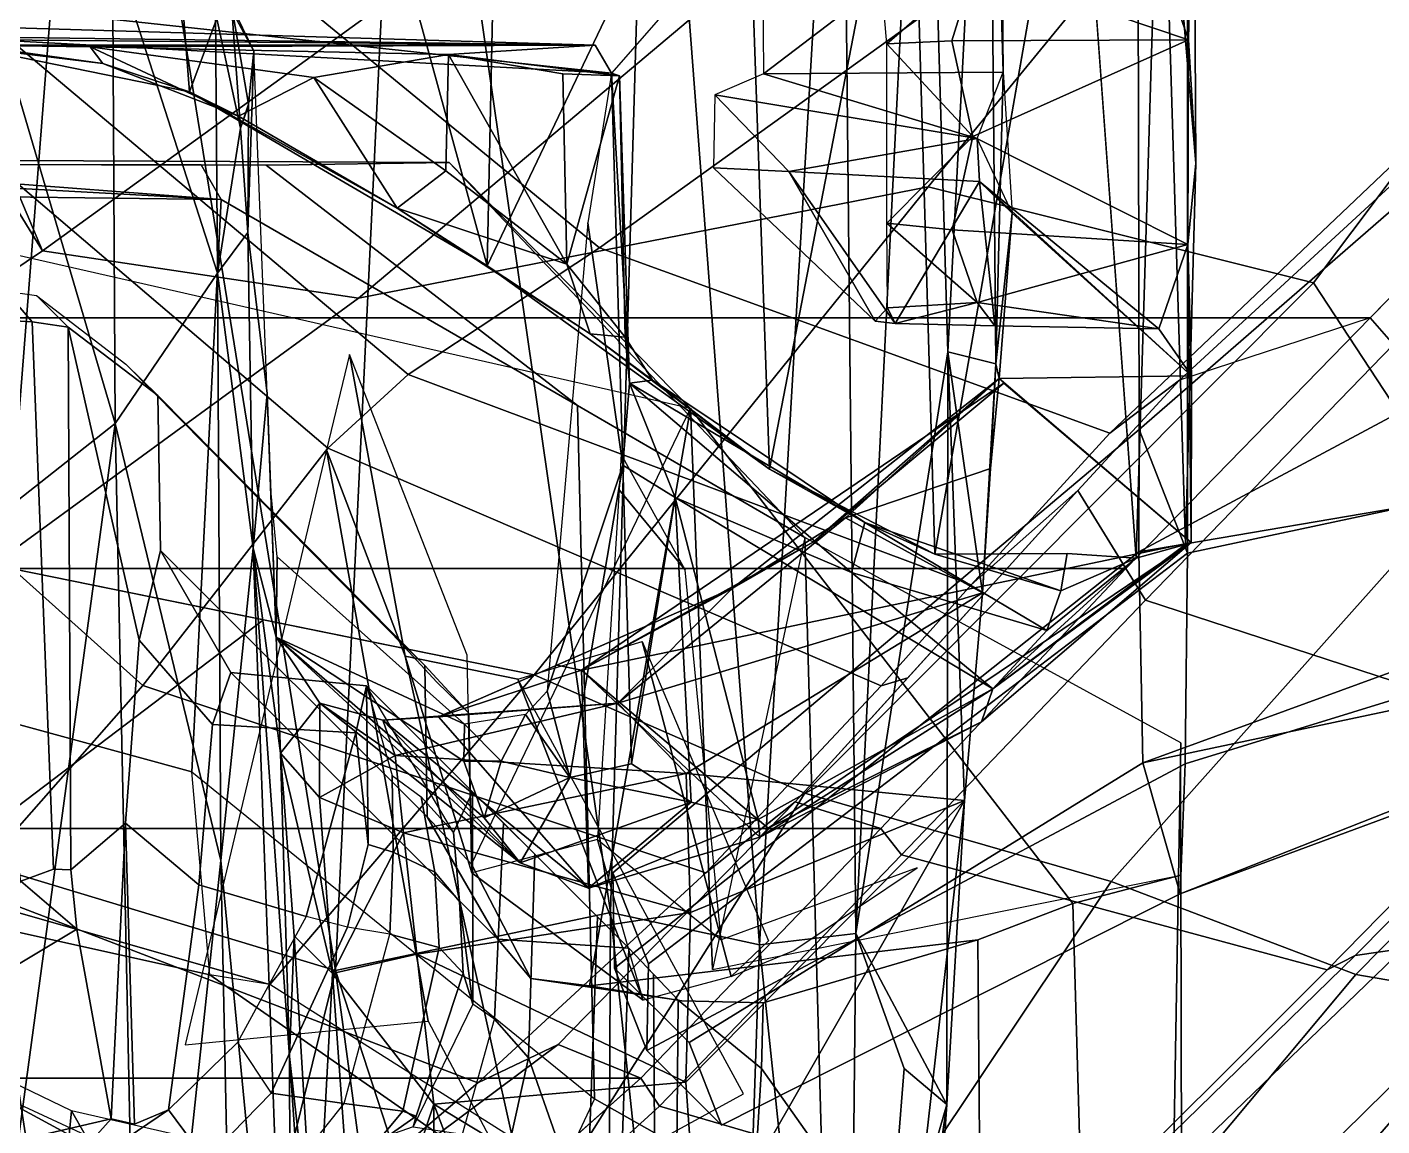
# Model space of a CAD drawing. Extents: x -14.5 to 14.5, y -12.2 to 16.5.
# Drawn here: x 7.434 to 8.784, y 7.483 to 8.577 of the extents above; entities that cross this region are included whole.
import ezdxf

# ---------------------------------------------------------------- set-up
doc = ezdxf.new("R2010")
doc.units = 0
doc.header["$MEASUREMENT"] = 0
for name, color, linetype in [('FABRICBACK', 82, 'Continuous'), ('SEAT-CHASSIS', 253, 'Continuous'), ('SEAT-FRAME', 253, 'Continuous')]:
    doc.layers.add(name, color=color, linetype=linetype)

msp = doc.modelspace()

# ---------------------------------------------------------------- linework, layer by layer
at = {"layer": 'FABRICBACK'}
for points in [[(-9.2434, 8.7689, 32.1697), (-8.7726, 8.2879, 30.9385), (8.7726, 8.2879, 30.9385), (9.2434, 8.7689, 32.1697)], [(-8.7726, 8.2879, 30.9385), (-8.529, 8.038, 30.3451), (8.529, 8.038, 30.3451), (8.7726, 8.2879, 30.9385)], [(-8.2849, 7.7789, 29.7478), (8.2849, 7.7789, 29.7478), (8.529, 8.038, 30.3451), (-8.529, 8.038, 30.3451)], [(-8.2849, 7.7789, 29.7478), (-8.0459, 7.5301, 29.1525), (8.0459, 7.5301, 29.1525), (8.2849, 7.7789, 29.7478)], [(-7.7859, 7.2997, 28.5242), (7.7859, 7.2997, 28.5242), (8.0459, 7.5301, 29.1525), (-8.0459, 7.5301, 29.1525)]]:
    msp.add_3dface(points, dxfattribs=at)
at = {"layer": 'SEAT-CHASSIS'}
for points in [[(7.5, 9.1331, 15.4183), (7.3909, 7.7435, 15.039), (7.2073, 9.1564, 15.2625)], [(7.3909, 7.7435, 15.039), (7.5, 9.1331, 15.4183), (7.7416, 7.6375, 15.2566)], [(7.7416, 7.6375, 15.2566), (7.5, 9.1331, 15.4183), (7.8122, 9.1067, 15.6677)], [(8.0155, 7.6951, 15.5429), (7.7416, 7.6375, 15.2566), (7.8122, 9.1067, 15.6677)], [(8.0155, 7.6951, 15.5429), (7.8122, 9.1067, 15.6677), (8.0563, 9.0864, 15.9541)], [(8.0563, 9.0864, 15.9541), (8.1642, 7.6631, 15.7572), (8.0155, 7.6951, 15.5429)], [(8.0563, 9.0864, 15.9541), (8.2458, 9.0623, 16.307), (8.1642, 7.6631, 15.7572)], [(8.2599, 7.6744, 15.9772), (8.1642, 7.6631, 15.7572), (8.2458, 9.0623, 16.307)], [(8.2458, 9.0623, 16.307), (8.3283, 9.0519, 16.5538), (8.2599, 7.6744, 15.9772)], [(8.3518, 8.2539, 16.4707), (8.2599, 7.6744, 15.9772), (8.3283, 9.0519, 16.5538)], [(8.3923, 9.0376, 16.8915), (8.3518, 8.2539, 16.4707), (8.3283, 9.0519, 16.5538)], [(8.3994, 8.242, 16.9859), (8.3518, 8.2539, 16.4707), (8.3923, 9.0376, 16.8915)], [(8.4051, 8.7116, 17.4896), (8.4068, 8.5325, 17.4906), (8.3923, 9.0376, 16.8915)], [(8.3994, 8.242, 16.9859), (8.3923, 9.0376, 16.8915), (8.4068, 8.5325, 17.4906)], [(7.3386, 8.9275, 25.8084), (7.3793, 8.557, 25.8189), (7.5651, 8.9123, 25.8426)], [(7.3793, 8.557, 25.8189), (7.5963, 8.5131, 25.8408), (7.5651, 8.9123, 25.8426)], [(7.7396, 8.899, 25.8242), (7.5651, 8.9123, 25.8426), (7.5963, 8.5131, 25.8408)], [(8.5408, 8.9211, 19.9661), (8.5422, 8.1766, 19.93), (8.5906, 8.0533, 22.6953), (8.5906, 8.7843, 22.7277)], [(8.5408, 8.9211, 19.9661), (8.977, 8.8415, 19.9905), (8.9631, 8.5422, 19.9441), (8.5422, 8.1766, 19.93)], [(7.7396, 8.899, 25.8242), (7.5963, 8.5131, 25.8408), (7.8928, 8.3395, 25.7747)], [(7.9043, 8.8878, 25.7762), (7.7396, 8.899, 25.8242), (7.8928, 8.3395, 25.7747)], [(7.9043, 8.8878, 25.7762), (7.8928, 8.3395, 25.7747), (8.1482, 8.8747, 25.6513)], [(7.8928, 8.3395, 25.7747), (8.1739, 8.1371, 25.6237), (8.1482, 8.8747, 25.6513)], [(8.3147, 8.865, 25.5054), (8.1482, 8.8747, 25.6513), (8.1739, 8.1371, 25.6237)], [(8.1739, 8.1371, 25.6237), (8.3388, 8.0523, 25.4642), (8.3147, 8.865, 25.5054)], [(8.48, 8.8601, 25.2752), (8.3147, 8.865, 25.5054), (8.3388, 8.0523, 25.4642)], [(8.48, 8.8601, 25.2752), (8.5393, 8.0484, 25.1072), (8.564, 8.8571, 25.0415)], [(8.564, 8.8571, 25.0415), (8.5393, 8.0484, 25.1072), (8.5885, 8.062, 24.9014)], [(8.5965, 8.8597, 24.7658), (8.564, 8.8571, 25.0415), (8.5988, 8.442, 24.7647)], [(8.5988, 8.442, 24.7647), (8.564, 8.8571, 25.0415), (8.5885, 8.062, 24.9014)], [(8.5944, 8.7026, 24.595), (8.5965, 8.8597, 24.7658), (8.5915, 8.5648, 24.7153)], [(8.5965, 8.8597, 24.7658), (8.5988, 8.442, 24.7647), (8.5915, 8.5648, 24.7153)], [(8.5906, 8.7843, 22.7277), (8.5906, 8.0533, 22.6953), (9.3675, 8.2186, 22.6908), (9.3675, 8.6182, 22.7096)], [(8.1681, 8.531, 17.7531), (8.4051, 8.7116, 17.4896), (8.1668, 8.7039, 17.7556)], [(8.4051, 8.7116, 17.4896), (8.1681, 8.531, 17.7531), (8.4068, 8.5325, 17.4906)], [(8.5915, 8.5648, 24.7153), (8.5584, 8.6613, 24.5407), (8.5944, 8.7026, 24.595)], [(7.3566, 8.0521, 15.785), (7.5223, 8.1826, 15.9859), (7.3757, 8.6789, 15.86)], [(7.5194, 8.6578, 16.0277), (7.3757, 8.6789, 15.86), (7.5223, 8.1826, 15.9859)], [(7.638, 8.5994, 16.3739), (7.6602, 8.5535, 17.1151), (7.5983, 8.6682, 17.1317)], [(6.8765, 8.5931, 25.0852), (6.8777, 8.6547, 24.9217), (8.0166, 8.5315, 25.0778)], [(6.8777, 8.6547, 24.9217), (8.1191, 8.6491, 24.8835), (8.0166, 8.5315, 25.0778)], [(7.624, 8.3323, 16.208), (7.6222, 8.592, 16.2458), (7.5194, 8.6578, 16.0277)], [(7.624, 8.3323, 16.208), (7.5194, 8.6578, 16.0277), (7.5223, 8.1826, 15.9859)], [(8.3783, 8.6367, 24.4399), (8.2909, 8.5607, 24.4693), (8.2828, 8.6572, 24.3677)], [(8.5915, 8.5648, 24.7153), (8.3783, 8.6367, 24.4399), (8.5584, 8.6613, 24.5407)], [(8.3783, 8.6367, 24.4399), (8.3558, 8.5639, 24.4875), (8.2909, 8.5607, 24.4693)], [(8.3783, 8.6367, 24.4399), (8.5915, 8.5648, 24.7153), (8.3558, 8.5639, 24.4875)], [(7.638, 8.5994, 16.3739), (7.6222, 8.592, 16.2458), (7.6471, 8.4769, 16.3164)], [(7.655, 8.5007, 16.3902), (7.638, 8.5994, 16.3739), (7.6471, 8.4769, 16.3164)], [(7.6602, 8.5535, 17.1151), (7.638, 8.5994, 16.3739), (7.655, 8.5007, 16.3902)], [(6.8765, 8.5931, 25.0852), (8.0166, 8.5315, 25.0778), (8.0005, 8.5593, 25.2215)], [(6.8765, 8.5931, 25.0852), (8.0005, 8.5593, 25.2215), (6.9282, 8.5738, 25.4142)], [(7.6471, 8.4769, 16.3164), (7.6222, 8.592, 16.2458), (7.624, 8.3323, 16.208)], [(6.9282, 8.5738, 25.4142), (8.0005, 8.5593, 25.2215), (7.0278, 8.5682, 25.5893)], [(8.0005, 8.5593, 25.2215), (7.3765, 8.5594, 25.711), (7.0278, 8.5682, 25.5893)], [(7.4972, 8.5579, 25.684), (7.3765, 8.5594, 25.711), (8.0005, 8.5593, 25.2215)], [(7.3765, 8.5594, 25.711), (7.5099, 8.5411, 25.7375), (7.3793, 8.557, 25.8189)], [(7.3773, 8.5594, 25.7109), (7.4972, 8.5579, 25.684), (7.5099, 8.5411, 25.7375)], [(8.0005, 8.5593, 25.2215), (7.8541, 8.5502, 25.5335), (7.4972, 8.5579, 25.684)], [(7.4972, 8.5579, 25.684), (7.8541, 8.5502, 25.5335), (7.72, 8.5273, 25.6219)], [(7.72, 8.5273, 25.6219), (7.6449, 8.4886, 25.7205), (7.4972, 8.5579, 25.684)], [(7.6449, 8.4886, 25.7205), (7.5099, 8.5411, 25.7375), (7.4972, 8.5579, 25.684)], [(8.2908, 8.382, 24.4657), (8.2909, 8.5607, 24.4693), (8.3767, 8.4686, 24.5215)], [(8.3767, 8.4686, 24.5215), (8.2909, 8.5607, 24.4693), (8.3558, 8.5639, 24.4875)], [(8.3767, 8.4686, 24.5215), (8.3558, 8.5639, 24.4875), (8.5915, 8.5648, 24.7153)], [(8.5907, 8.3609, 24.7078), (8.3767, 8.4686, 24.5215), (8.5915, 8.5648, 24.7153)], [(8.5988, 8.442, 24.7647), (8.5907, 8.3609, 24.7078), (8.5915, 8.5648, 24.7153)], [(7.5963, 8.5131, 25.8408), (7.3793, 8.557, 25.8189), (7.5099, 8.5411, 25.7375)], [(7.6542, 8.3728, 16.3728), (7.6736, 8.2124, 17.1272), (7.6602, 8.5535, 17.1151)], [(7.6542, 8.3728, 16.3728), (7.6602, 8.5535, 17.1151), (7.655, 8.5007, 16.3902)], [(7.8541, 8.5502, 25.5335), (7.8516, 8.4341, 25.5432), (7.72, 8.5273, 25.6219)], [(7.8541, 8.5502, 25.5335), (7.972, 8.3411, 25.4026), (7.8516, 8.4341, 25.5432)], [(7.9681, 8.531, 25.405), (7.972, 8.3411, 25.4026), (7.8541, 8.5502, 25.5335)], [(7.9681, 8.531, 25.405), (7.8541, 8.5502, 25.5335), (8.0245, 8.529, 25.2421)], [(7.5099, 8.5411, 25.7375), (7.6449, 8.4886, 25.7205), (7.5963, 8.5131, 25.8408)], [(8.0245, 8.529, 25.2421), (7.972, 8.3411, 25.4026), (7.9681, 8.531, 25.405)], [(8.0166, 8.5315, 25.0778), (7.9932, 8.3823, 24.9923), (8.0281, 8.141, 25.0834)], [(8.0245, 8.529, 25.2421), (8.0166, 8.5315, 25.0778), (8.0345, 8.2228, 25.1512)], [(8.0166, 8.5315, 25.0778), (8.0281, 8.141, 25.0834), (8.0345, 8.2228, 25.1512)], [(8.1681, 8.531, 17.7531), (8.1195, 8.5101, 17.7962), (8.381, 8.4665, 17.5934)], [(8.1681, 8.531, 17.7531), (8.381, 8.4665, 17.5934), (8.4068, 8.5325, 17.4906)], [(8.4068, 8.5325, 17.4906), (8.4158, 8.3921, 17.6056), (8.381, 8.4665, 17.5934)], [(8.4068, 8.5325, 17.4906), (8.4158, 8.3921, 17.6056), (8.3994, 8.242, 16.9859)], [(8.9631, 8.5422, 19.9441), (9.1778, 8.395, 19.9609), (8.5419, 8.0547, 19.959), (8.5422, 8.1766, 19.93)], [(7.8031, 8.3971, 25.6427), (7.6449, 8.4886, 25.7205), (7.72, 8.5273, 25.6219)], [(7.8516, 8.4341, 25.5432), (7.8031, 8.3971, 25.6427), (7.72, 8.5273, 25.6219)], [(8.0301, 8.2686, 25.2171), (7.972, 8.3411, 25.4026), (8.0245, 8.529, 25.2421)], [(8.0245, 8.529, 25.2421), (8.0345, 8.2228, 25.1512), (8.0301, 8.2686, 25.2171)], [(7.8031, 8.3971, 25.6427), (7.8928, 8.3395, 25.7747), (7.5963, 8.5131, 25.8408)], [(7.5963, 8.5131, 25.8408), (7.6449, 8.4886, 25.7205), (7.8031, 8.3971, 25.6427)], [(8.1181, 8.4373, 17.8897), (8.1932, 8.4337, 17.8582), (8.1195, 8.5101, 17.7962)], [(8.381, 8.4665, 17.5934), (8.1195, 8.5101, 17.7962), (8.1932, 8.4337, 17.8582)], [(7.655, 8.4993, 16.39), (7.6471, 8.4769, 16.3164), (7.6542, 8.3728, 16.3728)], [(7.624, 8.3323, 16.208), (7.6542, 8.3728, 16.3728), (7.6471, 8.4769, 16.3164)], [(8.1932, 8.4337, 17.8582), (8.3832, 8.4235, 17.7096), (8.381, 8.4665, 17.5934)], [(8.3767, 8.4686, 24.5215), (8.3559, 8.3755, 24.4833), (8.2908, 8.382, 24.4657)], [(8.5907, 8.3609, 24.7078), (8.3559, 8.3755, 24.4833), (8.3767, 8.4686, 24.5215)], [(8.381, 8.4665, 17.5934), (8.3832, 8.4235, 17.7096), (8.4158, 8.3921, 17.6056)], [(8.1932, 8.4337, 17.8582), (8.1181, 8.4373, 17.8897), (8.2792, 8.2843, 24.3543)], [(7.8516, 8.4341, 25.5432), (7.972, 8.3411, 25.4026), (7.8031, 8.3971, 25.6427)], [(8.1932, 8.4337, 17.8582), (8.2994, 8.2821, 24.3164), (8.3832, 8.4235, 17.7096)], [(8.2994, 8.2821, 24.3164), (8.1932, 8.4337, 17.8582), (8.2792, 8.2843, 24.3543)], [(8.2994, 8.2821, 24.3164), (8.3986, 8.2798, 24.3404), (8.3832, 8.4235, 17.7096)], [(8.5619, 8.2769, 24.5407), (8.3832, 8.4235, 17.7096), (8.3986, 8.2798, 24.3404)], [(8.5944, 8.23, 24.5803), (8.4158, 8.3921, 17.6056), (8.3832, 8.4235, 17.7096)], [(8.5619, 8.2769, 24.5407), (8.5944, 8.23, 24.5803), (8.3832, 8.4235, 17.7096)], [(7.8031, 8.3971, 25.6427), (7.9954, 8.2719, 25.4481), (7.8928, 8.3395, 25.7747)], [(7.972, 8.3411, 25.4026), (7.9954, 8.2719, 25.4481), (7.8031, 8.3971, 25.6427)], [(7.9524, 7.9158, 24.9056), (8.0281, 8.141, 25.0834), (7.9932, 8.3823, 24.9923)], [(8.3559, 8.3755, 24.4833), (8.3811, 8.3032, 24.4324), (8.2908, 8.382, 24.4657)], [(8.2917, 8.2977, 24.3875), (8.2908, 8.382, 24.4657), (8.3811, 8.3032, 24.4324)], [(8.3994, 8.242, 16.9859), (8.4158, 8.3921, 17.6056), (8.403, 8.2273, 17.2647)], [(8.5944, 8.23, 24.5803), (8.403, 8.2273, 17.2647), (8.4158, 8.3921, 17.6056)], [(9.1778, 8.395, 19.9609), (9.3223, 8.1748, 20.0948), (8.8464, 8.1065, 19.9945), (8.5419, 8.0547, 19.959)], [(7.6597, 8.0584, 16.3419), (7.6542, 8.3728, 16.3728), (7.624, 8.3323, 16.208)], [(7.6736, 8.2124, 17.1272), (7.6542, 8.3728, 16.3728), (7.6597, 8.0584, 16.3419)], [(8.5907, 8.3609, 24.7078), (8.3811, 8.3032, 24.4324), (8.3559, 8.3755, 24.4833)], [(8.5907, 8.3609, 24.7078), (8.5619, 8.2769, 24.5407), (8.3811, 8.3032, 24.4324)], [(8.5944, 8.23, 24.5803), (8.5619, 8.2769, 24.5407), (8.5907, 8.3609, 24.7078)], [(8.5944, 8.23, 24.5803), (8.5907, 8.3609, 24.7078), (8.594, 8.0639, 24.6769)], [(7.6274, 7.747, 16.0741), (7.624, 8.3323, 16.208), (7.5223, 8.1826, 15.9859)], [(7.6274, 7.747, 16.0741), (7.6597, 8.0584, 16.3419), (7.624, 8.3323, 16.208)], [(7.8928, 8.3395, 25.7747), (7.9954, 8.2719, 25.4481), (8.1739, 8.1371, 25.6237)], [(7.972, 8.3411, 25.4026), (8.0301, 8.2686, 25.2171), (7.9954, 8.2719, 25.4481)], [(8.2993, 8.2822, 24.3172), (8.2917, 8.2977, 24.3875), (8.3811, 8.3032, 24.4324)], [(8.3811, 8.3032, 24.4324), (8.3986, 8.2798, 24.3404), (8.2993, 8.2822, 24.3172)], [(8.3986, 8.2798, 24.3404), (8.3811, 8.3032, 24.4324), (8.5619, 8.2769, 24.5407)], [(8.2792, 8.2843, 24.3543), (8.2917, 8.2977, 24.3875), (8.2994, 8.2821, 24.3164)], [(8.1739, 8.1371, 25.6237), (7.9954, 8.2719, 25.4481), (8.0574, 8.2256, 25.2225)], [(8.0301, 8.2686, 25.2171), (8.0574, 8.2256, 25.2225), (7.9954, 8.2719, 25.4481)], [(8.0574, 8.2256, 25.2225), (8.0301, 8.2686, 25.2171), (8.0345, 8.2228, 25.1512)], [(8.3518, 8.2539, 16.4707), (8.3506, 7.5038, 16.396), (8.2599, 7.6744, 15.9772)], [(8.3506, 7.5038, 16.396), (8.3518, 8.2539, 16.4707), (8.3684, 7.8067, 16.5913)], [(8.3861, 8.0138, 16.7808), (8.3684, 7.8067, 16.5913), (8.3518, 8.2539, 16.4707)], [(8.3861, 8.0138, 16.7808), (8.3518, 8.2539, 16.4707), (8.3994, 8.242, 16.9859)], [(8.3861, 8.0138, 16.7808), (8.3994, 8.242, 16.9859), (8.3943, 8.1378, 16.9626)], [(8.403, 8.2273, 17.2647), (8.3943, 8.1378, 16.9626), (8.3994, 8.242, 16.9859)], [(7.9867, 7.9366, 17.636), (8.4075, 8.2228, 17.6427), (8.594, 8.0639, 24.6769)], [(7.9867, 7.9366, 17.636), (8.218, 8.0647, 17.5377), (8.4075, 8.2228, 17.6427)], [(8.0281, 8.141, 25.0834), (8.0801, 8.1089, 25.1052), (8.0345, 8.2228, 25.1512)], [(8.2689, 8.084, 25.1992), (8.0574, 8.2256, 25.2225), (8.0345, 8.2228, 25.1512)], [(8.0345, 8.2228, 25.1512), (8.2557, 8.0339, 25.124), (8.2689, 8.084, 25.1992)], [(8.0801, 8.1089, 25.1052), (8.2557, 8.0339, 25.124), (8.0345, 8.2228, 25.1512)], [(8.0574, 8.2256, 25.2225), (8.2689, 8.084, 25.1992), (8.1739, 8.1371, 25.6237)], [(8.403, 8.2273, 17.2647), (8.137, 8.0181, 17.452), (8.2497, 8.0884, 17.2675)], [(8.137, 8.0181, 17.452), (8.403, 8.2273, 17.2647), (8.218, 8.0647, 17.5377)], [(8.4075, 8.2228, 17.6427), (8.218, 8.0647, 17.5377), (8.403, 8.2273, 17.2647)], [(8.3943, 8.1378, 16.9626), (8.403, 8.2273, 17.2647), (8.2497, 8.0884, 17.2675)], [(8.594, 8.0639, 24.6769), (8.403, 8.2273, 17.2647), (8.5944, 8.23, 24.5803)], [(8.403, 8.2273, 17.2647), (8.594, 8.0639, 24.6769), (8.4075, 8.2228, 17.6427)], [(7.6825, 7.9696, 17.2396), (7.6736, 8.2124, 17.1272), (7.6597, 8.0584, 16.3419)], [(7.6736, 8.2124, 17.1272), (7.6825, 7.9696, 17.2396), (7.6769, 8.1197, 17.2025)], [(8.5906, 8.0533, 22.6953), (8.5882, 7.8433, 22.6052), (9.3661, 8.0832, 22.6024), (9.3675, 8.2186, 22.6908)], [(7.547, 6.9906, 15.7639), (7.5223, 8.1826, 15.9859), (7.3302, 6.7646, 15.5264)], [(7.3302, 6.7646, 15.5264), (7.5223, 8.1826, 15.9859), (7.3566, 8.0521, 15.785)], [(7.5223, 8.1826, 15.9859), (7.547, 6.9906, 15.7639), (7.6274, 7.747, 16.0741)], [(8.018, 7.7346, 20.2853), (8.0534, 7.6441, 22.3154), (8.5906, 8.0533, 22.6953), (8.5422, 8.1766, 19.93)], [(8.5419, 8.0547, 19.959), (8.0196, 7.6397, 20.3765), (8.018, 7.7346, 20.2853), (8.5422, 8.1766, 19.93)], [(8.0281, 8.141, 25.0834), (7.9524, 7.9158, 24.9056), (7.9751, 7.8299, 24.935)], [(7.9751, 7.8299, 24.935), (8.0367, 7.8434, 25.0759), (8.0281, 8.141, 25.0834)], [(8.0367, 7.8434, 25.0759), (8.0801, 8.1089, 25.1052), (8.0281, 8.141, 25.0834)], [(8.1739, 8.1371, 25.6237), (8.2689, 8.084, 25.1992), (8.3388, 8.0523, 25.4642)], [(8.3861, 8.0138, 16.7808), (8.3943, 8.1378, 16.9626), (8.2497, 8.0884, 17.2675)], [(7.6837, 8.0496, 17.4645), (7.6769, 8.1197, 17.2025), (7.6825, 7.9696, 17.2396)], [(8.0367, 7.8434, 25.0759), (8.0959, 7.8051, 25.0931), (8.0801, 8.1089, 25.1052)], [(8.0801, 8.1089, 25.1052), (8.1626, 7.7879, 25.0962), (8.3966, 7.9182, 25.11)], [(8.0959, 7.8051, 25.0931), (8.1626, 7.7879, 25.0962), (8.0801, 8.1089, 25.1052)], [(8.0801, 8.1089, 25.1052), (8.3966, 7.9182, 25.11), (8.2557, 8.0339, 25.124)], [(8.8464, 8.1065, 19.9945), (8.8505, 7.9555, 20.2235), (8.5459, 7.8442, 20.1773), (8.5419, 8.0547, 19.959)], [(8.0229, 7.9038, 17.1055), (8.3861, 8.0138, 16.7808), (8.2497, 8.0884, 17.2675)], [(8.0229, 7.9038, 17.1055), (8.2497, 8.0884, 17.2675), (8.137, 8.0181, 17.452)], [(8.2557, 8.0339, 25.124), (8.4502, 7.9762, 25.1399), (8.2689, 8.084, 25.1992)], [(8.4643, 8.0158, 25.2307), (8.2689, 8.084, 25.1992), (8.4502, 7.9762, 25.1399)], [(8.2689, 8.084, 25.1992), (8.4643, 8.0158, 25.2307), (8.3388, 8.0523, 25.4642)], [(8.5833, 7.7137, 22.3176), (9.3619, 8.0019, 22.3583), (9.3661, 8.0832, 22.6024), (8.5882, 7.8433, 22.6052)], [(7.6274, 7.747, 16.0741), (7.6974, 7.0234, 16.0117), (7.6597, 8.0584, 16.3419)], [(7.6597, 8.0584, 16.3419), (7.6958, 7.5516, 16.5095), (7.6868, 7.854, 16.9209)], [(7.6597, 8.0584, 16.3419), (7.6868, 7.854, 16.9209), (7.6825, 7.9696, 17.2396)], [(7.6974, 7.0234, 16.0117), (7.6958, 7.5516, 16.5095), (7.6597, 8.0584, 16.3419)], [(7.9867, 7.9366, 17.636), (8.137, 8.0181, 17.452), (8.218, 8.0647, 17.5377)], [(8.594, 8.0639, 24.6769), (8.1727, 7.7794, 24.6449), (7.9867, 7.9366, 17.636)], [(8.1727, 7.7794, 24.6449), (8.594, 8.0639, 24.6769), (8.3853, 7.8853, 24.7506)], [(8.594, 8.0639, 24.6769), (8.3966, 7.9182, 25.11), (8.3853, 7.8853, 24.7506)], [(8.5885, 8.062, 24.9014), (8.3966, 7.9182, 25.11), (8.594, 8.0639, 24.6769)], [(8.3966, 7.9182, 25.11), (8.5885, 8.062, 24.9014), (8.5393, 8.0484, 25.1072)], [(7.8703, 7.8829, 24.746), (7.6837, 8.0496, 17.4645), (7.6825, 7.9696, 17.2396)], [(8.5459, 7.8442, 20.1773), (8.0939, 7.5657, 20.3698), (8.0196, 7.6397, 20.3765), (8.5419, 8.0547, 19.959)], [(8.0518, 7.5576, 22.216), (8.5882, 7.8433, 22.6052), (8.5906, 8.0533, 22.6953), (8.0534, 7.6441, 22.3154)], [(8.3388, 8.0523, 25.4642), (8.4643, 8.0158, 25.2307), (8.4707, 8.0528, 25.2722)], [(8.4502, 7.9762, 25.1399), (8.3966, 7.9182, 25.11), (8.5393, 8.0484, 25.1072)], [(8.4643, 8.0158, 25.2307), (8.4502, 7.9762, 25.1399), (8.5393, 8.0484, 25.1072)], [(8.5393, 8.0484, 25.1072), (8.4707, 8.0528, 25.2722), (8.4643, 8.0158, 25.2307)], [(8.3966, 7.9182, 25.11), (8.4502, 7.9762, 25.1399), (8.2557, 8.0339, 25.124)], [(7.8443, 7.8902, 17.4961), (8.0229, 7.9038, 17.1055), (8.137, 8.0181, 17.452)], [(8.137, 8.0181, 17.452), (7.9867, 7.9366, 17.636), (7.9623, 7.9418, 17.4783)], [(8.8505, 7.9555, 20.2235), (9.2963, 8.0287, 20.4468), (9.1504, 7.9723, 20.6942), (8.5459, 7.8442, 20.1773)], [(8.3861, 8.0138, 16.7808), (8.0229, 7.9038, 17.1055), (8.0909, 7.8338, 16.9047)], [(8.3861, 8.0138, 16.7808), (8.0909, 7.8338, 16.9047), (8.3684, 7.8067, 16.5913)], [(8.5833, 7.7137, 22.3176), (9.1624, 7.9424, 22.0978), (9.3164, 7.9782, 22.3217), (9.3619, 8.0019, 22.3583)], [(7.8898, 7.7894, 24.7895), (7.8697, 7.8459, 24.7453), (7.6825, 7.9696, 17.2396)], [(7.9258, 7.7447, 24.7808), (7.6825, 7.9696, 17.2396), (7.726, 7.9037, 17.2263)], [(7.6868, 7.854, 16.9209), (7.726, 7.9037, 17.2263), (7.6825, 7.9696, 17.2396)], [(7.6825, 7.9696, 17.2396), (7.8697, 7.8459, 24.7453), (7.8703, 7.8829, 24.746)], [(7.6825, 7.9696, 17.2396), (7.9258, 7.7447, 24.7808), (7.8898, 7.7894, 24.7895)], [(9.1504, 7.9723, 20.6942), (9.1624, 7.9424, 22.0978), (8.5833, 7.7137, 22.3176), (8.5459, 7.8442, 20.1773)], [(7.9623, 7.9418, 17.4783), (7.9867, 7.9366, 17.636), (7.8443, 7.8902, 17.4961)], [(7.8443, 7.8902, 17.4961), (7.9867, 7.9366, 17.636), (7.9936, 7.7196, 24.7679)], [(8.1643, 7.7703, 24.9781), (7.9867, 7.9366, 17.636), (8.1727, 7.7794, 24.6449)], [(7.9936, 7.7196, 24.7679), (7.9867, 7.9366, 17.636), (8.1643, 7.7703, 24.9781)], [(7.9524, 7.9158, 24.9056), (7.931, 7.8925, 24.8728), (7.9751, 7.8299, 24.935)], [(8.1643, 7.7703, 24.9781), (8.3966, 7.9182, 25.11), (8.1626, 7.7879, 25.0962)], [(8.3966, 7.9182, 25.11), (8.1643, 7.7703, 24.9781), (8.3853, 7.8853, 24.7506)], [(7.6868, 7.854, 16.9209), (7.7257, 7.8098, 16.9625), (7.726, 7.9037, 17.2263)], [(7.8012, 7.8518, 17.1651), (7.726, 7.9037, 17.2263), (7.7257, 7.8098, 16.9625)], [(7.7889, 7.8869, 17.359), (7.726, 7.9037, 17.2263), (7.8012, 7.8518, 17.1651)], [(7.7889, 7.8869, 17.359), (7.9258, 7.7447, 24.7808), (7.726, 7.9037, 17.2263)], [(7.7889, 7.8869, 17.359), (8.0229, 7.9038, 17.1055), (7.8443, 7.8902, 17.4961)], [(7.7889, 7.8869, 17.359), (7.8012, 7.8518, 17.1651), (8.0229, 7.9038, 17.1055)], [(8.0909, 7.8338, 16.9047), (8.0229, 7.9038, 17.1055), (7.8012, 7.8518, 17.1651)], [(7.9936, 7.7196, 24.7679), (7.7889, 7.8869, 17.359), (7.8443, 7.8902, 17.4961)], [(7.9936, 7.7196, 24.7679), (7.9258, 7.7447, 24.7808), (7.7889, 7.8869, 17.359)], [(7.8703, 7.8829, 24.746), (7.8697, 7.8459, 24.7453), (7.9067, 7.8459, 24.8401)], [(7.9067, 7.8459, 24.8401), (7.931, 7.8925, 24.8728), (7.8703, 7.8829, 24.746)], [(7.9751, 7.8299, 24.935), (7.931, 7.8925, 24.8728), (7.9067, 7.8459, 24.8401)], [(8.1727, 7.7794, 24.6449), (8.3853, 7.8853, 24.7506), (8.1643, 7.7703, 24.9781)], [(7.6958, 7.5516, 16.5095), (7.7004, 7.6719, 16.6913), (7.6868, 7.854, 16.9209)], [(7.6868, 7.854, 16.9209), (7.7004, 7.6719, 16.6913), (7.7387, 7.6345, 16.725)], [(7.6868, 7.854, 16.9209), (7.7387, 7.6345, 16.725), (7.7257, 7.8098, 16.9625)], [(7.7257, 7.8098, 16.9625), (7.8093, 7.7746, 16.9828), (7.8012, 7.8518, 17.1651)], [(7.8012, 7.8518, 17.1651), (7.8093, 7.7746, 16.9828), (8.0909, 7.8338, 16.9047)], [(7.8898, 7.7894, 24.7895), (7.9067, 7.8459, 24.8401), (7.8697, 7.8459, 24.7453)], [(7.8898, 7.7894, 24.7895), (7.9751, 7.8299, 24.935), (7.9067, 7.8459, 24.8401)], [(8.0959, 7.8051, 25.0931), (8.0367, 7.8434, 25.0759), (7.9751, 7.8299, 24.935)], [(8.5833, 7.7137, 22.3176), (8.5882, 7.8433, 22.6052), (8.0518, 7.5576, 22.216), (8.1261, 7.4834, 22.2135)], [(8.5833, 7.7137, 22.3176), (8.1261, 7.4834, 22.2135), (8.0939, 7.5657, 20.3698), (8.5459, 7.8442, 20.1773)], [(8.0909, 7.8338, 16.9047), (7.8093, 7.7746, 16.9828), (8.0953, 7.6951, 16.7443)], [(7.9751, 7.8299, 24.935), (7.8898, 7.7894, 24.7895), (7.9258, 7.7447, 24.7808)], [(7.9258, 7.7447, 24.7808), (8.0959, 7.8051, 25.0931), (7.9751, 7.8299, 24.935)], [(8.3684, 7.8067, 16.5913), (8.0909, 7.8338, 16.9047), (8.0953, 7.6951, 16.7443)], [(7.8093, 7.7746, 16.9828), (7.7257, 7.8098, 16.9625), (7.7387, 7.6345, 16.725)], [(7.9936, 7.7196, 24.7679), (8.0959, 7.8051, 25.0931), (7.9258, 7.7447, 24.7808)], [(7.9936, 7.7196, 24.7679), (8.1626, 7.7879, 25.0962), (8.0959, 7.8051, 25.0931)], [(8.1036, 7.3444, 16.5078), (8.3684, 7.8067, 16.5913), (8.0906, 7.5262, 16.6145)], [(8.0953, 7.6951, 16.7443), (8.0906, 7.5262, 16.6145), (8.3684, 7.8067, 16.5913)], [(8.3684, 7.8067, 16.5913), (8.1036, 7.3444, 16.5078), (8.3234, 7.4098, 16.3958)], [(8.3684, 7.8067, 16.5913), (8.3234, 7.4098, 16.3958), (8.3506, 7.5038, 16.396)], [(8.1626, 7.7879, 25.0962), (7.9936, 7.7196, 24.7679), (8.1643, 7.7703, 24.9781)], [(7.7387, 7.6345, 16.725), (7.8228, 7.6536, 16.8149), (7.8093, 7.7746, 16.9828)], [(7.8228, 7.6536, 16.8149), (8.0953, 7.6951, 16.7443), (7.8093, 7.7746, 16.9828)], [(7.5355, 6.8063, 14.9793), (7.1721, 7.7309, 14.934), (7.3909, 7.7435, 15.039)], [(7.5355, 6.8063, 14.9793), (7.3909, 7.7435, 15.039), (7.7416, 7.6375, 15.2566)], [(7.6401, 7.1404, 15.9188), (7.6274, 7.747, 16.0741), (7.547, 6.9906, 15.7639)], [(7.6974, 7.0234, 16.0117), (7.6274, 7.747, 16.0741), (7.6401, 7.1404, 15.9188)], [(8.018, 7.7346, 20.2853), (8.0196, 7.6397, 20.3765), (8.0518, 7.5576, 22.216), (8.0534, 7.6441, 22.3154)], [(7.5355, 6.8063, 14.9793), (7.1219, 7.0488, 14.8116), (7.1721, 7.7309, 14.934)], [(7.7416, 7.6375, 15.2566), (8.0155, 7.6951, 15.5429), (8.0114, 6.8092, 15.4174)], [(7.8228, 7.6536, 16.8149), (8.0906, 7.5262, 16.6145), (8.0953, 7.6951, 16.7443)], [(8.1292, 6.6273, 15.58), (8.0114, 6.8092, 15.4174), (8.0155, 7.6951, 15.5429)], [(8.0155, 7.6951, 15.5429), (8.1642, 7.6631, 15.7572), (8.1292, 6.6273, 15.58)], [(7.7004, 7.6719, 16.6913), (7.6958, 7.5516, 16.5095), (7.7218, 7.3209, 16.4352)], [(7.7004, 7.6719, 16.6913), (7.7218, 7.3209, 16.4352), (7.7387, 7.6345, 16.725)], [(8.1642, 7.6631, 15.7572), (8.2599, 7.6744, 15.9772), (8.2515, 6.8285, 15.8721)], [(8.2515, 6.8285, 15.8721), (8.2599, 7.6744, 15.9772), (8.3082, 7.5399, 16.1346)], [(8.3506, 7.5038, 16.396), (8.3082, 7.5399, 16.1346), (8.2599, 7.6744, 15.9772)], [(7.7387, 7.6345, 16.725), (7.8395, 7.5041, 16.6751), (7.8228, 7.6536, 16.8149)], [(7.8395, 7.5041, 16.6751), (8.0906, 7.5262, 16.6145), (7.8228, 7.6536, 16.8149)], [(8.2515, 6.8285, 15.8721), (8.1292, 6.6273, 15.58), (8.1642, 7.6631, 15.7572)], [(8.0939, 7.5657, 20.3698), (8.1261, 7.4834, 22.2135), (8.0518, 7.5576, 22.216), (8.0196, 7.6397, 20.3765)], [(7.8542, 6.8081, 15.241), (7.5355, 6.8063, 14.9793), (7.7416, 7.6375, 15.2566)], [(7.7387, 7.6345, 16.725), (7.7218, 7.3209, 16.4352), (7.7642, 7.279, 16.4746)], [(7.8395, 7.5041, 16.6751), (7.7387, 7.6345, 16.725), (7.7642, 7.279, 16.4746)], [(8.0114, 6.8092, 15.4174), (7.8542, 6.8081, 15.241), (7.7416, 7.6375, 15.2566)], [(7.6958, 7.5516, 16.5095), (7.6974, 7.0234, 16.0117), (7.7285, 7.078, 16.3111)], [(7.6958, 7.5516, 16.5095), (7.7285, 7.078, 16.3111), (7.7218, 7.3209, 16.4352)], [(8.2515, 6.8285, 15.8721), (8.3082, 7.5399, 16.1346), (8.3506, 7.5038, 16.396)], [(8.0906, 7.5262, 16.6145), (7.8395, 7.5041, 16.6751), (8.1036, 7.3444, 16.5078)], [(7.7642, 7.279, 16.4746), (7.8393, 7.2363, 16.4978), (7.8395, 7.5041, 16.6751)], [(7.911, 7.3163, 16.5496), (7.8395, 7.5041, 16.6751), (7.8393, 7.2363, 16.4978)], [(7.8395, 7.5041, 16.6751), (7.911, 7.3163, 16.5496), (8.1036, 7.3444, 16.5078)], [(8.2515, 6.8285, 15.8721), (8.3506, 7.5038, 16.396), (8.3105, 6.9216, 16.217)], [(8.3105, 6.9216, 16.217), (8.3506, 7.5038, 16.396), (8.3234, 7.4098, 16.3958)]]:
    msp.add_3dface(points, dxfattribs=at)
for points, invisible_edges in [([(8.3388, 8.0523, 25.4642), (8.4707, 8.0528, 25.2722), (8.48, 8.8601, 25.2752)], 2), ([(8.48, 8.8601, 25.2752), (8.4707, 8.0528, 25.2722), (8.5393, 8.0484, 25.1072)], 1), ([(7.8541, 8.5502, 25.5335), (8.0005, 8.5593, 25.2215), (8.0245, 8.529, 25.2421)], 2), ([(8.0005, 8.5593, 25.2215), (8.0166, 8.5315, 25.0778), (8.0245, 8.529, 25.2421)], 12), ([(8.594, 8.0639, 24.6769), (8.5988, 8.442, 24.7647), (8.5885, 8.062, 24.9014)], 1), ([(8.594, 8.0639, 24.6769), (8.5907, 8.3609, 24.7078), (8.5988, 8.442, 24.7647)], 12)]:
    msp.add_3dface(points, dxfattribs=dict(at, invisible_edges=invisible_edges))
at = {"layer": 'SEAT-FRAME'}
for points in [[(8.0047, 8.3576, 30.4918), (9.0424, 9.1037, 32.5201), (8.4064, 9.6149, 32.4122), (7.1358, 9.0707, 30.3668)], [(7.4497, 8.3544, 29.2776), (7.0375, 9.3309, 29.8971), (7.6619, 9.448, 30.7452), (7.8266, 8.6275, 30.1073)], [(7.4497, 8.3544, 29.2776), (6.889, 9.2665, 29.5272), (7.0375, 9.3309, 29.8971), (7.4497, 8.3544, 29.2776)], [(7.4497, 8.3544, 29.2776), (7.242, 8.2147, 28.8168), (6.8271, 9.0978, 29.1934), (6.889, 9.2665, 29.5272)], [(8.0047, 8.3576, 30.4918), (8.5131, 8.1729, 30.4994), (9.3456, 8.9641, 32.5495), (9.0424, 9.1037, 32.5201)], [(6.8935, 9.0055, 30.024), (7.8142, 8.2312, 30.1647), (8.0047, 8.3576, 30.4918), (7.1358, 9.0707, 30.3668)], [(7.8142, 8.2312, 30.1647), (6.8935, 9.0055, 30.024), (6.8095, 8.9464, 29.8497), (7.7342, 8.158, 29.9989)], [(9.3456, 8.9641, 32.5495), (8.5131, 8.1729, 30.4994), (8.5824, 8.2255, 30.4806), (9.2321, 8.8243, 32.0999)], [(7.5497, 7.9213, 29.4833), (7.7342, 8.158, 29.9989), (6.8095, 8.9464, 29.8497), (6.693, 8.6899, 29.3159)], [(9.2434, 8.7689, 32.1697), (8.7726, 8.2879, 30.9385), (8.5824, 8.2255, 30.4806), (9.2321, 8.8243, 32.0999)], [(8.7957, 8.2612, 30.9492), (9.2635, 8.7418, 32.1798), (9.2434, 8.7689, 32.1697), (8.7726, 8.2879, 30.9385)], [(8.0995, 8.5889, 30.0251), (8.5877, 8.7305, 29.9952), (8.332, 8.4182, 29.1805), (7.7646, 8.3072, 29.2292)], [(8.9862, 8.6828, 30.0052), (8.7159, 8.3227, 29.1829), (8.332, 8.4182, 29.1805), (8.5877, 8.7305, 29.9952)], [(7.3734, 7.721, 28.9417), (7.5497, 7.9213, 29.4833), (6.693, 8.6899, 29.3159), (6.6004, 8.4759, 28.782)], [(8.8561, 8.1091, 28.9679), (8.7159, 8.3227, 29.1829), (8.9862, 8.6828, 30.0052), (9.2686, 8.5408, 30.0352)], [(8.0995, 8.5889, 30.0251), (7.7646, 8.3072, 29.2292), (7.4497, 8.3544, 29.2776), (7.8266, 8.6275, 30.1073)], [(8.0952, 8.1974, 25.3077), (6.96, 8.4558, 25.1676), (6.9805, 8.4464, 25.3845), (7.8548, 8.4424, 25.4757)], [(7.6725, 8.44, 25.5292), (7.8548, 8.4424, 25.4757), (6.9805, 8.4464, 25.3845), (7.0153, 8.4412, 25.5017)], [(7.087, 8.4352, 25.6393), (7.6278, 8.4056, 25.9272), (7.6078, 8.4401, 25.5289), (7.0153, 8.4412, 25.5017)], [(7.6725, 8.44, 25.5292), (7.6078, 8.4401, 25.5289), (7.6278, 8.4056, 25.9272), (7.9829, 8.2003, 25.8638)], [(7.6725, 8.44, 25.5292), (7.9829, 8.2003, 25.8638), (8.2091, 8.0689, 25.7362), (7.8548, 8.4424, 25.4757)], [(8.0952, 8.1974, 25.3077), (7.8548, 8.4424, 25.4757), (8.2091, 8.0689, 25.7362), (8.1173, 7.6385, 25.0655)], [(7.6278, 8.4056, 25.9272), (7.087, 8.4352, 25.6393), (7.2171, 8.429, 25.7813), (7.3749, 8.425, 25.8726)], [(7.4105, 8.4083, 25.9056), (7.6278, 8.4056, 25.9272), (7.6278, 8.4056, 25.9272), (7.3749, 8.425, 25.8726)], [(7.7646, 8.3072, 29.2292), (8.332, 8.4182, 29.1805), (7.9395, 7.9319, 27.7283), (7.4004, 8.0415, 28.3483)], [(8.7159, 8.3227, 29.1829), (8.2091, 7.8142, 27.7482), (7.9395, 7.9319, 27.7283), (8.332, 8.4182, 29.1805)], [(7.3699, 7.8978, 26.0221), (7.5984, 7.8353, 26.0757), (7.6278, 8.4056, 25.9272), (7.4105, 8.4083, 25.9056)], [(7.9829, 8.2003, 25.8638), (7.6278, 8.4056, 25.9272), (7.5984, 7.8353, 26.0757), (7.9996, 7.5096, 26.034)], [(8.3751, 8.0216, 30.1681), (8.5131, 8.1729, 30.4994), (8.0047, 8.3576, 30.4918), (7.8142, 8.2312, 30.1647)], [(7.4004, 8.0415, 28.3483), (7.242, 8.2147, 28.8168), (7.4497, 8.3544, 29.2776), (7.7646, 8.3072, 29.2292)], [(7.4395, 8.2839, 16.0291), (7.3458, 8.289, 15.9024), (7.3112, 8.3178, 15.9726), (7.4132, 8.3142, 16.0484)], [(8.2091, 7.8142, 27.7482), (8.7159, 8.3227, 29.1829), (8.8561, 8.1091, 28.9679), (8.5144, 7.7262, 27.9297)], [(7.4754, 8.2784, 16.1328), (7.4395, 8.2839, 16.0291), (7.4132, 8.3142, 16.0484), (7.4437, 8.3099, 16.1366)], [(7.4754, 8.2784, 16.1328), (7.4437, 8.3099, 16.1366), (7.5328, 8.2417, 17.5592), (7.5646, 8.2105, 17.5562)], [(7.4606, 7.7384, 16.0362), (7.4283, 7.7266, 15.9858), (7.3458, 8.289, 15.9024), (7.4395, 8.2839, 16.0291)], [(8.4812, 8.1156, 30.2372), (8.529, 8.038, 30.3451), (8.7726, 8.2879, 30.9385), (8.5824, 8.2255, 30.4806)], [(8.7957, 8.2612, 30.9492), (8.7726, 8.2879, 30.9385), (8.529, 8.038, 30.3451), (8.5486, 8.0066, 30.3489)], [(7.4606, 7.7384, 16.0362), (7.4395, 8.2839, 16.0291), (7.4754, 8.2784, 16.1328), (7.4781, 7.7378, 16.1084)], [(7.4781, 7.7378, 16.1084), (7.4754, 8.2784, 16.1328), (7.5461, 7.9667, 17.1266), (7.5326, 7.7843, 16.8835)], [(7.4754, 8.2784, 16.1328), (7.5646, 8.2105, 17.5562), (7.5672, 8.056, 17.5488), (7.5461, 7.9667, 17.1266)], [(8.5486, 8.0066, 30.3489), (8.9595, 7.8722, 30.2454), (9.2107, 8.124, 30.8635), (8.7957, 8.2612, 30.9492)], [(7.8111, 7.9505, 17.3982), (7.7555, 8.2511, 17.7665), (7.7328, 8.1562, 16.4615), (7.8111, 7.9505, 17.3982)], [(7.8776, 7.7349, 24.7468), (7.8727, 7.9518, 24.4777), (7.7555, 8.2511, 17.7665), (7.8111, 7.9505, 17.3982)], [(7.8306, 7.9412, 23.1688), (7.5646, 8.2105, 17.5562), (7.5328, 8.2417, 17.5592), (7.7987, 7.9724, 23.1718)], [(7.8142, 8.2312, 30.1647), (7.7342, 8.158, 29.9989), (8.2854, 7.9212, 29.9536), (8.3751, 8.0216, 30.1681)], [(8.3751, 8.0216, 30.1681), (8.4812, 8.1156, 30.2372), (8.5824, 8.2255, 30.4806), (8.5131, 8.1729, 30.4994)], [(7.8331, 7.7904, 23.1616), (7.5672, 8.056, 17.5488), (7.5646, 8.2105, 17.5562), (7.8306, 7.9412, 23.1688)], [(7.8772, 7.7435, 24.1521), (8.0952, 8.1974, 25.3077), (7.9948, 7.622, 24.8249), (7.9362, 7.6295, 24.1442)], [(8.2281, 7.3802, 25.8981), (8.2091, 8.0689, 25.7362), (7.9829, 8.2003, 25.8638), (7.9996, 7.5096, 26.034)], [(8.0952, 8.1974, 25.3077), (8.4763, 7.7043, 24.5764), (8.3816, 7.6681, 24.4914), (7.9948, 7.622, 24.8249)], [(8.0952, 8.1974, 25.3077), (8.1173, 7.6385, 25.0655), (8.5838, 7.7323, 25.0618), (8.4763, 7.7043, 24.5764)], [(7.5497, 7.9213, 29.4833), (8.1107, 7.7348, 29.5341), (8.2854, 7.9212, 29.9536), (7.7342, 8.158, 29.9989)], [(7.592, 7.5633, 15.9872), (7.8341, 7.5871, 16.7544), (7.7328, 8.1562, 16.4615)], [(7.8341, 7.5871, 16.7544), (7.9344, 7.3972, 16.9636), (7.8111, 7.9505, 17.3982), (7.7328, 8.1562, 16.4615)], [(8.0264, 8.1518, 25.2459), (8.0242, 8.1164, 25.0949), (8.09, 8.0366, 25.155), (8.0264, 8.1518, 25.2459)], [(8.0026, 7.7679, 24.9977), (8.1259, 7.6679, 25.096), (8.09, 8.0366, 25.155), (8.0242, 8.1164, 25.0949)], [(8.4812, 8.1156, 30.2372), (8.1995, 7.8054, 29.5607), (8.2849, 7.7789, 29.7478), (8.529, 8.038, 30.3451)], [(8.3751, 8.0216, 30.1681), (8.2854, 7.9212, 29.9536), (8.3117, 7.929, 29.8302), (8.4812, 8.1156, 30.2372)], [(9.1291, 8.0092, 28.9028), (8.7583, 7.6333, 27.7538), (8.5144, 7.7262, 27.9297), (8.8561, 8.1091, 28.9679)], [(8.5838, 7.7323, 25.0618), (8.584, 7.8642, 25.1619), (8.2091, 8.0689, 25.7362), (8.1173, 7.6385, 25.0655)], [(8.2281, 7.3802, 25.8981), (8.5717, 7.155, 25.4073), (8.584, 7.8642, 25.1619), (8.2091, 8.0689, 25.7362)], [(7.5672, 8.056, 17.5488), (7.6374, 7.9344, 17.5397), (7.619, 7.8827, 17.2473), (7.5461, 7.9667, 17.1266)], [(7.9033, 7.6688, 23.1525), (7.6374, 7.9344, 17.5397), (7.5672, 8.056, 17.5488), (7.8331, 7.7904, 23.1616)], [(7.4004, 8.0415, 28.3483), (7.6699, 7.9867, 28.0383), (7.3235, 7.724, 26.3997), (7.0214, 7.7193, 26.4007)], [(8.3054, 7.7528, 29.7568), (8.5486, 8.0066, 30.3489), (8.529, 8.038, 30.3451), (8.2849, 7.7789, 29.7478)], [(8.5486, 8.0066, 30.3489), (8.3054, 7.7528, 29.7568), (8.7297, 7.6382, 29.6752), (8.9595, 7.8722, 30.2454)], [(8.8991, 7.6092, 27.7082), (8.7583, 7.6333, 27.7538), (9.1291, 8.0092, 28.9028), (9.2627, 7.9845, 28.9123)], [(7.9395, 7.9319, 27.7283), (7.6763, 7.6235, 26.4209), (7.3235, 7.724, 26.3997), (7.6699, 7.9867, 28.0383)], [(7.5326, 7.7843, 16.8835), (7.5461, 7.9667, 17.1266), (7.619, 7.8827, 17.2473), (7.6054, 7.7227, 16.9958)], [(7.8306, 7.9412, 23.1688), (7.7987, 7.9724, 23.1718), (7.8428, 7.9249, 24.1621), (7.8746, 7.8937, 24.1593)], [(8.1358, 7.6313, 24.8608), (8.0482, 7.608, 24.7382), (7.9233, 7.9276, 17.5773), (8.0472, 7.9653, 17.7027)], [(8.1358, 7.6313, 24.8608), (8.0472, 7.9653, 17.7027), (8.0472, 7.9653, 17.7027), (8.173, 7.667, 24.4789)], [(7.8776, 7.7349, 24.7468), (7.8111, 7.9505, 17.3982), (7.9233, 7.9276, 17.5773), (8.0482, 7.608, 24.7382)], [(7.9344, 7.3972, 16.9636), (8.1482, 7.5145, 17.0094), (7.9233, 7.9276, 17.5773), (7.8111, 7.9505, 17.3982)], [(7.8331, 7.7904, 23.1616), (7.8306, 7.9412, 23.1688), (7.8746, 7.8937, 24.1593), (7.8772, 7.7435, 24.1521)], [(7.6374, 7.9344, 17.5397), (7.7725, 7.921, 17.5327), (7.7619, 7.8743, 17.2374), (7.619, 7.8827, 17.2473)], [(7.9033, 7.6688, 23.1525), (8.0339, 7.6598, 23.0501), (7.7725, 7.921, 17.5327), (7.6374, 7.9344, 17.5397)], [(7.9395, 7.9319, 27.7283), (8.2091, 7.8142, 27.7482), (7.9719, 7.4364, 26.4604), (7.6763, 7.6235, 26.4209)], [(8.1107, 7.7348, 29.5341), (8.1995, 7.8054, 29.5607), (8.3117, 7.929, 29.8302), (8.2854, 7.9212, 29.9536)], [(7.3734, 7.721, 28.9417), (7.8836, 7.5255, 28.9813), (8.1107, 7.7348, 29.5341), (7.5497, 7.9213, 29.4833)], [(7.7742, 7.763, 17.3871), (7.7619, 7.8743, 17.2374), (7.7725, 7.921, 17.5327)], [(7.827, 7.8105, 18.3683), (7.8591, 7.7751, 19.2132), (7.7725, 7.921, 17.5327), (7.7982, 7.8317, 17.7899)], [(7.8782, 7.8154, 19.7626), (7.8782, 7.8154, 19.7626), (7.8591, 7.7751, 19.2132), (7.7725, 7.921, 17.5327)], [(7.7742, 7.763, 17.3871), (7.7725, 7.921, 17.5327), (7.7982, 7.8317, 17.7899), (7.799, 7.7555, 17.6995)], [(8.7575, 7.6523, 29.5413), (8.8058, 7.6595, 29.5699), (9.0574, 7.9113, 30.1813), (8.9919, 7.8891, 30.1216)], [(7.2846, 7.707, 26.2462), (7.6165, 7.633, 26.2809), (7.5984, 7.8353, 26.0757), (7.3699, 7.8978, 26.0221)], [(7.6054, 7.7227, 16.9958), (7.619, 7.8827, 17.2473), (7.7619, 7.8743, 17.2374), (7.7124, 7.6913, 16.9829)], [(8.9919, 7.8891, 30.1216), (8.9595, 7.8722, 30.2454), (8.7297, 7.6382, 29.6752), (8.7575, 7.6523, 29.5413)], [(7.7742, 7.763, 17.3871), (7.7538, 7.6807, 17.2798), (7.7124, 7.6913, 16.9829), (7.7619, 7.8743, 17.2374)], [(8.8339, 7.4286, 29.0589), (9.283, 7.8751, 30.1757), (8.9165, 7.6438, 29.684), (8.6173, 7.3492, 28.9353)], [(8.5855, 7.0114, 25.2407), (8.5838, 7.7323, 25.0618), (8.584, 7.8642, 25.1619), (8.5717, 7.155, 25.4073)], [(7.5984, 7.8353, 26.0757), (7.9996, 7.5096, 26.034), (7.9489, 7.4014, 26.2933), (7.6165, 7.633, 26.2809)], [(7.799, 7.7555, 17.6995), (7.7982, 7.8317, 17.7899), (7.827, 7.8105, 18.3683), (7.8408, 7.7355, 18.456)], [(7.8652, 7.7063, 19.2394), (7.8591, 7.7751, 19.2132), (7.8782, 7.8154, 19.7626), (7.8784, 7.604, 19.8073)], [(7.8784, 7.604, 19.8073), (7.8782, 7.8154, 19.7626), (7.9092, 7.7844, 20.4181), (7.9001, 7.589, 20.4593)], [(7.8652, 7.7063, 19.2394), (7.8408, 7.7355, 18.456), (7.827, 7.8105, 18.3683), (7.8591, 7.7751, 19.2132)], [(8.1107, 7.7348, 29.5341), (7.8836, 7.5255, 28.9813), (7.9635, 7.5636, 29.0126), (8.1995, 7.8054, 29.5607)], [(7.9635, 7.5636, 29.0126), (8.0459, 7.5301, 29.1525), (8.2849, 7.7789, 29.7478), (8.1995, 7.8054, 29.5607)], [(8.2474, 7.3264, 26.4836), (7.9719, 7.4364, 26.4604), (8.2091, 7.8142, 27.7482), (8.5144, 7.7262, 27.9297)], [(7.8331, 7.7904, 23.1616), (7.8772, 7.7435, 24.1521), (7.9362, 7.6295, 24.1442), (7.9033, 7.6688, 23.1525)], [(7.5326, 7.7843, 16.8835), (7.5183, 7.4898, 16.646), (7.4839, 7.6786, 16.1823), (7.4781, 7.7378, 16.1084)], [(7.5415, 7.4842, 16.7265), (7.5183, 7.4898, 16.646), (7.5326, 7.7843, 16.8835)], [(7.5326, 7.7843, 16.8835), (7.6054, 7.7227, 16.9958), (7.5752, 7.4986, 16.7852), (7.5415, 7.4842, 16.7265)], [(7.9339, 7.5505, 21.119), (7.9001, 7.589, 20.4593), (7.9092, 7.7844, 20.4181), (7.9404, 7.7532, 21.0763)], [(8.3054, 7.7528, 29.7568), (8.2849, 7.7789, 29.7478), (8.0459, 7.5301, 29.1525), (8.0646, 7.5024, 29.1557)], [(7.7538, 7.6807, 17.2798), (7.7742, 7.763, 17.3871), (7.799, 7.7555, 17.6995), (7.7958, 7.6738, 17.6845)], [(7.8776, 7.7349, 24.7468), (8.0482, 7.608, 24.7382), (8.0026, 7.7679, 24.9977)], [(8.0026, 7.7679, 24.9977), (8.1259, 7.6679, 25.096), (8.1358, 7.6313, 24.8608), (8.0482, 7.608, 24.7382)], [(7.8451, 7.6604, 18.4219), (7.7958, 7.6738, 17.6845), (7.799, 7.7555, 17.6995), (7.8408, 7.7355, 18.456)], [(7.9339, 7.5505, 21.119), (7.9404, 7.7532, 21.0763), (8.0027, 7.6909, 22.3926), (7.9916, 7.3858, 22.4571)], [(8.0646, 7.5024, 29.1557), (8.4739, 7.3826, 29.0396), (8.7297, 7.6382, 29.6752), (8.3054, 7.7528, 29.7568)], [(7.4606, 7.7384, 16.0362), (7.4781, 7.7378, 16.1084), (7.4839, 7.6786, 16.1823), (7.4283, 7.7266, 15.9858)], [(7.8451, 7.6604, 18.4219), (7.8408, 7.7355, 18.456), (7.8652, 7.7063, 19.2394), (7.8689, 7.6349, 19.2552)], [(8.1358, 7.6313, 24.8608), (8.1982, 7.6575, 24.846), (8.321, 7.7399, 25.1103), (8.1259, 7.6679, 25.096)], [(7.3734, 7.721, 28.9417), (7.162, 7.4671, 28.2253), (7.6092, 7.2915, 28.2751), (7.8836, 7.5255, 28.9813)], [(7.3235, 7.724, 26.3997), (7.6763, 7.6235, 26.4209), (7.6165, 7.633, 26.2809), (7.2846, 7.707, 26.2462)], [(7.3497, 7.5983, 16.0558), (7.4283, 7.7266, 15.9858), (7.4839, 7.6786, 16.1823)], [(7.6054, 7.7227, 16.9958), (7.7124, 7.6913, 16.9829), (7.6441, 7.5658, 16.8782), (7.5752, 7.4986, 16.7852)], [(8.5095, 7.3358, 26.4816), (8.2474, 7.3264, 26.4836), (8.5144, 7.7262, 27.9297), (8.7583, 7.6333, 27.7538)], [(8.5855, 7.0114, 25.2407), (8.4945, 7.0687, 24.7361), (8.4763, 7.7043, 24.5764), (8.5838, 7.7323, 25.0618)], [(7.8784, 7.604, 19.8073), (7.8689, 7.6349, 19.2552), (7.8652, 7.7063, 19.2394), (7.8784, 7.604, 19.8073)], [(8.3853, 7.2296, 24.5866), (8.3816, 7.6681, 24.4914), (8.4763, 7.7043, 24.5764), (8.4945, 7.0687, 24.7361)], [(7.7124, 7.6913, 16.9829), (7.6441, 7.5658, 16.8782), (7.6776, 7.5153, 17.1382), (7.7538, 7.6807, 17.2798)], [(7.7958, 7.6738, 17.6845), (7.7538, 7.6807, 17.2798), (7.6776, 7.5153, 17.1382), (7.7504, 7.5049, 17.6217)], [(8.0339, 7.6598, 23.0501), (8.0188, 7.2078, 23.1455), (7.9916, 7.3858, 22.4571), (8.0027, 7.6909, 22.3926)], [(7.4839, 7.6786, 16.1823), (7.5183, 7.4898, 16.646), (7.4196, 7.4668, 16.4898), (7.3497, 7.5983, 16.0558)], [(7.8087, 7.4972, 18.3404), (7.7504, 7.5049, 17.6217), (7.7958, 7.6738, 17.6845), (7.8451, 7.6604, 18.4219)], [(8.0339, 7.6598, 23.0501), (7.9033, 7.6688, 23.1525), (7.9362, 7.6295, 24.1442), (8.0829, 7.608, 24.1459)], [(8.1677, 7.6053, 24.347), (8.0868, 7.6073, 24.1784), (7.9948, 7.622, 24.8249), (8.3816, 7.6681, 24.4914)], [(8.1677, 7.6053, 24.347), (8.3816, 7.6681, 24.4914), (8.3853, 7.2296, 24.5866), (8.1662, 7.5397, 24.3592)], [(7.8087, 7.4972, 18.3404), (7.8451, 7.6604, 18.4219), (7.8689, 7.6349, 19.2552), (7.822, 7.4924, 19.2379)], [(8.0617, 7.106, 23.7064), (8.0188, 7.2078, 23.1455), (8.0339, 7.6598, 23.0501), (8.0584, 7.6339, 23.5985)], [(8.7575, 7.6523, 29.5413), (8.4983, 7.3998, 28.8989), (8.5344, 7.3977, 28.8995), (8.8058, 7.6595, 29.5699)], [(8.8058, 7.6595, 29.5699), (8.5344, 7.3977, 28.8995), (8.6173, 7.3492, 28.9353), (8.9165, 7.6438, 29.684)], [(8.4983, 7.3998, 28.8989), (8.7575, 7.6523, 29.5413), (8.7297, 7.6382, 29.6752), (8.4739, 7.3826, 29.0396)], [(7.6165, 7.633, 26.2809), (7.9489, 7.4014, 26.2933), (7.9719, 7.4364, 26.4604), (7.6763, 7.6235, 26.4209)], [(7.8192, 7.4818, 19.8331), (7.822, 7.4924, 19.2379), (7.8689, 7.6349, 19.2552), (7.8784, 7.604, 19.8073)], [(8.0829, 7.608, 24.1459), (7.9362, 7.6295, 24.1442), (7.9948, 7.622, 24.8249), (8.0868, 7.6073, 24.1784)], [(8.0617, 7.106, 23.7064), (8.0584, 7.6339, 23.5985), (8.0829, 7.608, 24.1459), (8.0789, 7.1199, 24.249)], [(8.8991, 7.6092, 27.7082), (8.6521, 7.3246, 26.484), (8.5095, 7.3358, 26.4816), (8.7583, 7.6333, 27.7538)], [(7.2219, 7.6116, 19.2019), (7.4765, 7.4736, 19.2151), (7.4788, 7.4975, 19.8298), (7.2317, 7.6168, 19.8046)], [(7.4924, 7.4737, 20.4812), (7.4788, 7.4975, 19.8298), (7.2317, 7.6168, 19.8046), (7.2531, 7.5848, 20.4605)], [(7.2219, 7.6116, 19.2019), (7.2054, 7.5527, 18.3577), (7.4737, 7.4161, 18.2773), (7.4765, 7.4736, 19.2151)], [(7.9001, 7.589, 20.4593), (7.8784, 7.604, 19.8073), (7.8192, 7.4818, 19.8331), (7.8681, 7.4744, 20.4834)], [(8.0829, 7.608, 24.1459), (8.1662, 7.5397, 24.3592), (8.1364, 7.0603, 24.4713), (8.0789, 7.1199, 24.249)], [(8.1677, 7.6053, 24.347), (8.1662, 7.5397, 24.3592), (8.0829, 7.608, 24.1459), (8.0868, 7.6073, 24.1784)], [(8.7204, 7.1673, 26.5172), (8.6521, 7.3246, 26.484), (8.8991, 7.6092, 27.7082), (8.9675, 7.4404, 27.7578)], [(7.9067, 7.4271, 21.1449), (7.8681, 7.4744, 20.4834), (7.9001, 7.589, 20.4593), (7.9339, 7.5505, 21.119)], [(7.271, 7.5165, 21.1267), (7.2531, 7.5848, 20.4605), (7.4924, 7.4737, 20.4812), (7.5191, 7.3886, 21.1484)], [(7.6776, 7.5153, 17.1382), (7.6125, 7.4483, 17.0967), (7.5752, 7.4986, 16.7852), (7.6441, 7.5658, 16.8782)], [(7.6092, 7.2915, 28.2751), (7.706, 7.3716, 28.351), (7.9635, 7.5636, 29.0126), (7.8836, 7.5255, 28.9813)], [(7.9635, 7.5636, 29.0126), (7.706, 7.3716, 28.351), (7.7859, 7.2997, 28.5242), (8.0459, 7.5301, 29.1525)], [(7.1072, 7.4599, 17.537), (7.3903, 7.3821, 17.5551), (7.4737, 7.4161, 18.2773), (7.2054, 7.5527, 18.3577)], [(7.9067, 7.4271, 21.1449), (7.9339, 7.5505, 21.119), (7.9916, 7.3858, 22.4571), (7.9471, 7.243, 22.4878)], [(8.3853, 7.2296, 24.5866), (8.2624, 6.8654, 24.7129), (8.1364, 7.0603, 24.4713), (8.1662, 7.5397, 24.3592)], [(9.1385, 7.54, 29.0181), (8.8339, 7.4286, 29.0589), (8.5109, 7.0486, 27.8554), (8.8, 7.1724, 27.8211)], [(7.8087, 7.2692, 28.5275), (8.0646, 7.5024, 29.1557), (8.0459, 7.5301, 29.1525), (7.7859, 7.2997, 28.5242)], [(7.271, 7.5165, 21.1267), (7.5191, 7.3886, 21.1484), (7.5338, 7.1765, 22.5063), (7.3088, 7.308, 22.2418)], [(7.7504, 7.5049, 17.6217), (7.6776, 7.5153, 17.1382), (7.6125, 7.4483, 17.0967), (7.6969, 7.4379, 17.5909)], [(7.7581, 7.4364, 18.3116), (7.6969, 7.4379, 17.5909), (7.7504, 7.5049, 17.6217), (7.8087, 7.4972, 18.3404)], [(7.9489, 7.4014, 26.2933), (8.1764, 7.2767, 26.1982), (8.2281, 7.3802, 25.8981), (7.9996, 7.5096, 26.034)], [(7.5752, 7.4986, 16.7852), (7.4507, 7.4141, 16.8044), (7.5183, 7.4898, 16.646), (7.5415, 7.4842, 16.7265)], [(7.4507, 7.4141, 16.8044), (7.5752, 7.4986, 16.7852), (7.6125, 7.4483, 17.0967), (7.5369, 7.4053, 17.1023)], [(7.4788, 7.4975, 19.8298), (7.4765, 7.4736, 19.2151), (7.6199, 7.4419, 19.2256), (7.6079, 7.468, 19.836)], [(7.6233, 7.4434, 20.4871), (7.6079, 7.468, 19.836), (7.4788, 7.4975, 19.8298), (7.4924, 7.4737, 20.4812)], [(7.7521, 7.458, 19.8381), (7.7626, 7.4503, 19.23), (7.822, 7.4924, 19.2379), (7.8192, 7.4818, 19.8331)], [(7.7581, 7.4364, 18.3116), (7.8087, 7.4972, 18.3404), (7.822, 7.4924, 19.2379), (7.7626, 7.4503, 19.23)], [(8.0646, 7.5024, 29.1557), (7.8087, 7.2692, 28.5275), (8.2207, 7.1496, 28.421), (8.4739, 7.3826, 29.0396)], [(7.1746, 7.3754, 16.8272), (7.4196, 7.4668, 16.4898), (7.5183, 7.4898, 16.646), (7.4507, 7.4141, 16.8044)]]:
    msp.add_3dface(points, dxfattribs=at)

doc.saveas('drawing.dxf')
